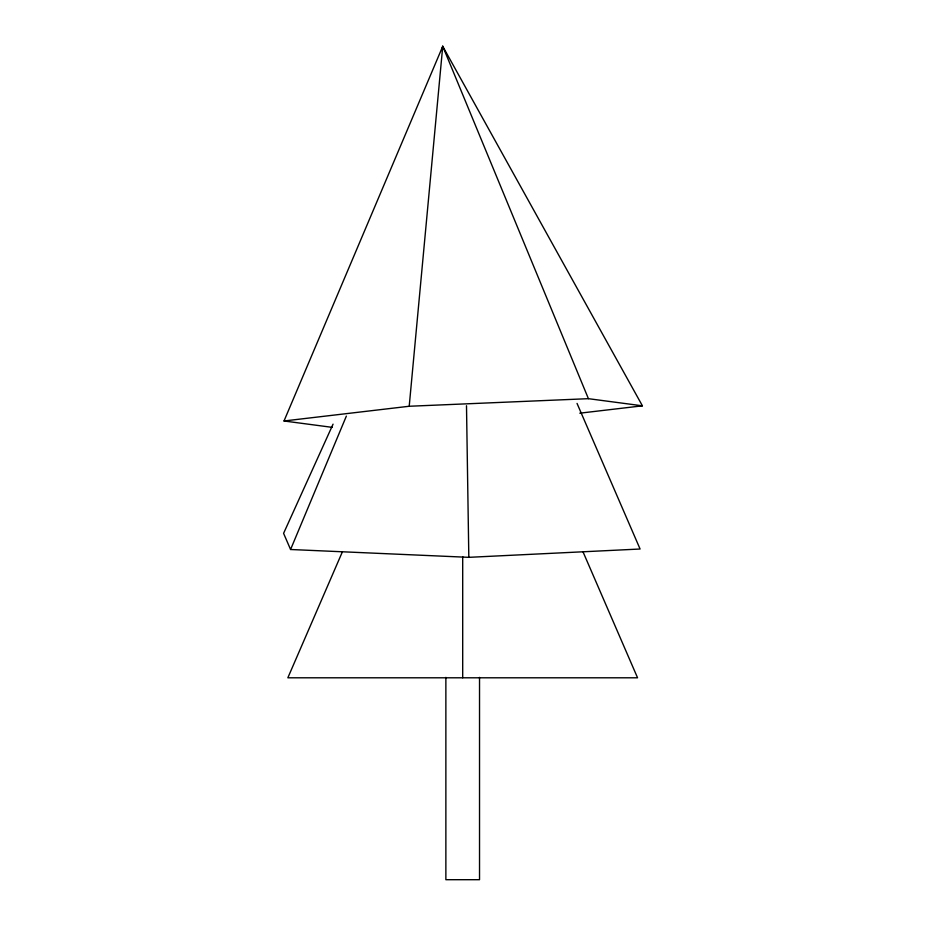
<?xml version="1.0" encoding="UTF-8"?>
<svg xmlns="http://www.w3.org/2000/svg" width="926" height="926" viewBox="0 0 926 926"><rect width="100%" height="100%" fill="white"/><g stroke="black" fill="none" stroke-linecap="round" stroke-linejoin="round"><path stroke-width="1.39" d="M642.413 405.82L588.415 398.678L442.744 46.3L284.016 420.983L409.211 406.259L442.744 46.3L642.413 405.82L579.815 413.181M441.598 50.479L442.744 46.3L443.311 49.136M577.037 403.412L640.086 549.014L468.822 557.336L290.579 549.5L346.359 416.11M342.307 552.012L287.847 677.797L637.563 677.797L583.091 552.012M333.059 424.154L283.587 533.353L290.579 549.5M409.211 406.259L588.415 398.678M284.016 420.983L332.33 427.372M466.496 405.75L468.822 557.336M479.529 677.381L479.529 879.7L445.869 879.7L445.869 677.381M462.699 556.642L462.699 677.797"/></g></svg>
